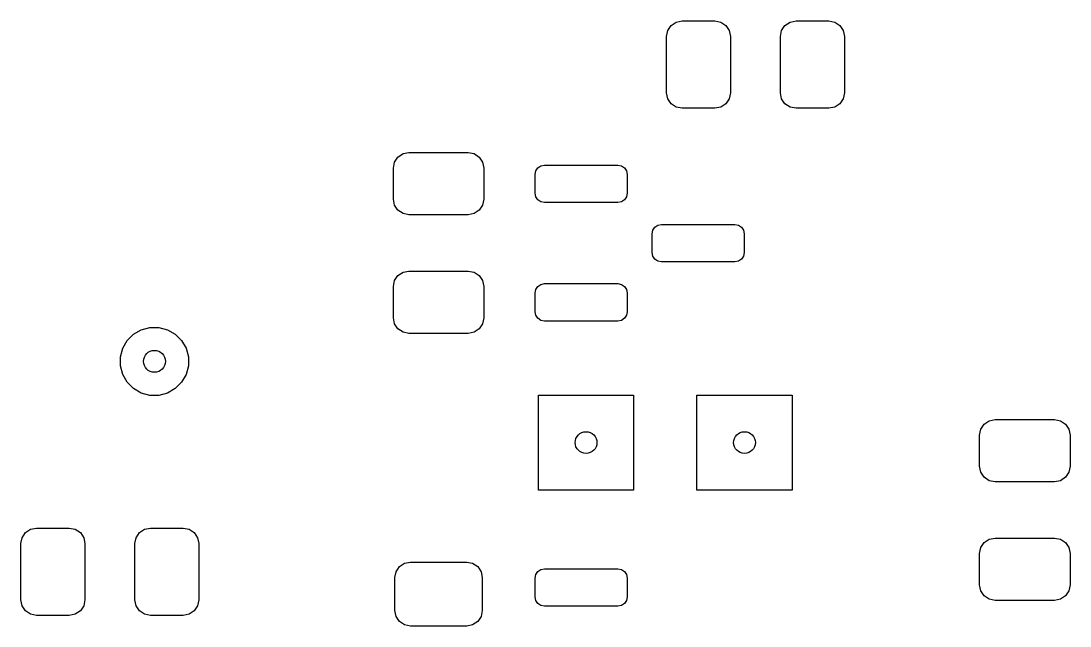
# Model space of a CAD drawing. Header units: inches. Extents: x -2.14 to 1.75, y 0.51 to 2.77.
# Drawn here: x -1.364 to -0.701, y 1.661 to 2.043 of the extents above; entities that cross this region are included whole.
import ezdxf

# ---------------------------------------------------------------- set-up
doc = ezdxf.new("R2010")
doc.units = ezdxf.units.IN
doc.header["$MEASUREMENT"] = 0
doc.layers.add('BLACK', color=250, linetype='CONTINUOUS')

msp = doc.modelspace()

# ---------------------------------------------------------------- linework, layer by layer
at = {"layer": 'BLACK', "linetype": 'CONTINUOUS'}
for p, q in [((-0.95535, 2.03648), (-0.95322, 2.03968)), ((-0.95322, 2.03968), (-0.95003, 2.04181)), ((-0.95003, 2.04181), (-0.94626, 2.04256)), ((-0.94626, 2.04256), (-0.92559, 2.04256)), ((-0.92559, 2.04256), (-0.92182, 2.04181)), ((-0.92182, 2.04181), (-0.91863, 2.03968)), ((-0.91863, 2.03968), (-0.9165, 2.03648)), ((-0.8835, 2.03648), (-0.88137, 2.03968)), ((-0.88137, 2.03968), (-0.87818, 2.04181)), ((-0.87818, 2.04181), (-0.87441, 2.04256)), ((-0.87441, 2.04256), (-0.85374, 2.04256)), ((-0.85374, 2.04256), (-0.84997, 2.04181)), ((-0.84997, 2.04181), (-0.84678, 2.03968)), ((-0.84678, 2.03968), (-0.84465, 2.03648)), ((-0.9561, 2.03272), (-0.95535, 2.03648)), ((-0.9165, 2.03648), (-0.91575, 2.03272)), ((-0.88425, 2.03272), (-0.8835, 2.03648)), ((-0.84465, 2.03648), (-0.8439, 2.03272)), ((-0.9561, 1.99728), (-0.9561, 2.03272)), ((-0.91575, 2.03272), (-0.91575, 1.99728)), ((-0.88425, 1.99728), (-0.88425, 2.03272)), ((-0.8439, 2.03272), (-0.8439, 1.99728)), ((-0.95535, 1.99352), (-0.9561, 1.99728)), ((-0.95322, 1.99032), (-0.95535, 1.99352)), ((-0.9165, 1.99352), (-0.91863, 1.99032)), ((-0.91575, 1.99728), (-0.9165, 1.99352)), ((-0.8835, 1.99352), (-0.88425, 1.99728)), ((-0.88137, 1.99032), (-0.8835, 1.99352)), ((-0.84465, 1.99352), (-0.84678, 1.99032)), ((-0.8439, 1.99728), (-0.84465, 1.99352)), ((-0.95003, 1.98819), (-0.95322, 1.99032)), ((-0.94626, 1.98744), (-0.95003, 1.98819)), ((-0.92559, 1.98744), (-0.94626, 1.98744)), ((-0.92182, 1.98819), (-0.92559, 1.98744)), ((-0.91863, 1.99032), (-0.92182, 1.98819)), ((-0.87818, 1.98819), (-0.88137, 1.99032)), ((-0.87441, 1.98744), (-0.87818, 1.98819)), ((-0.85374, 1.98744), (-0.87441, 1.98744)), ((-0.84997, 1.98819), (-0.85374, 1.98744)), ((-0.84678, 1.99032), (-0.84997, 1.98819)), ((-1.12854, 1.94974), (-1.12779, 1.95351)), ((-1.12779, 1.95351), (-1.12566, 1.9567)), ((-1.12566, 1.9567), (-1.12247, 1.95884)), ((-1.12247, 1.95884), (-1.1187, 1.95959)), ((-1.1187, 1.95959), (-1.0813, 1.95959)), ((-1.0813, 1.95959), (-1.07753, 1.95884)), ((-1.07753, 1.95884), (-1.07434, 1.9567)), ((-1.07434, 1.9567), (-1.07221, 1.95351)), ((-1.07221, 1.95351), (-1.07146, 1.94974)), ((-1.12854, 1.93006), (-1.12854, 1.94974)), ((-1.07146, 1.94974), (-1.07146, 1.93006)), ((-1.03904, 1.94571), (-1.03859, 1.94797)), ((-1.03859, 1.94797), (-1.03731, 1.94988)), ((-1.03731, 1.94988), (-1.03539, 1.95116)), ((-1.03539, 1.95116), (-1.03313, 1.95161)), ((-1.03313, 1.95161), (-0.98687, 1.95161)), ((-0.98687, 1.95161), (-0.98461, 1.95116)), ((-0.98461, 1.95116), (-0.98269, 1.94988)), ((-0.98269, 1.94988), (-0.98141, 1.94797)), ((-0.98141, 1.94797), (-0.98096, 1.94571)), ((-1.03904, 1.9339), (-1.03904, 1.94571)), ((-0.98096, 1.94571), (-0.98096, 1.9339)), ((-1.03859, 1.93164), (-1.03904, 1.9339)), ((-0.98096, 1.9339), (-0.98141, 1.93164)), ((-1.12779, 1.92629), (-1.12854, 1.93006)), ((-1.07146, 1.93006), (-1.07221, 1.92629)), ((-1.03731, 1.92972), (-1.03859, 1.93164)), ((-1.03539, 1.92844), (-1.03731, 1.92972)), ((-1.03313, 1.92799), (-1.03539, 1.92844)), ((-0.98687, 1.92799), (-1.03313, 1.92799)), ((-0.98461, 1.92844), (-0.98687, 1.92799)), ((-0.98269, 1.92972), (-0.98461, 1.92844)), ((-0.98141, 1.93164), (-0.98269, 1.92972)), ((-1.12566, 1.9231), (-1.12779, 1.92629)), ((-1.12247, 1.92097), (-1.12566, 1.9231)), ((-1.1187, 1.92022), (-1.12247, 1.92097)), ((-1.07753, 1.92097), (-1.0813, 1.92022)), ((-1.07434, 1.9231), (-1.07753, 1.92097)), ((-1.07221, 1.92629), (-1.07434, 1.9231)), ((-1.0813, 1.92022), (-1.1187, 1.92022)), ((-0.96349, 1.91248), (-0.96157, 1.91376)), ((-0.96157, 1.91376), (-0.95931, 1.91421)), ((-0.95931, 1.91421), (-0.91305, 1.91421)), ((-0.91305, 1.91421), (-0.91079, 1.91376)), ((-0.91079, 1.91376), (-0.90888, 1.91248)), ((-0.96522, 1.90831), (-0.96477, 1.91057)), ((-0.96522, 1.8965), (-0.96522, 1.90831)), ((-0.96477, 1.91057), (-0.96349, 1.91248)), ((-0.90888, 1.91248), (-0.9076, 1.91057)), ((-0.9076, 1.91057), (-0.90715, 1.90831)), ((-0.90715, 1.90831), (-0.90715, 1.8965)), ((-0.96477, 1.89424), (-0.96522, 1.8965)), ((-0.96349, 1.89232), (-0.96477, 1.89424)), ((-0.9076, 1.89424), (-0.90888, 1.89232)), ((-0.90715, 1.8965), (-0.9076, 1.89424)), ((-0.96157, 1.89104), (-0.96349, 1.89232)), ((-0.95931, 1.89059), (-0.96157, 1.89104)), ((-0.91305, 1.89059), (-0.95931, 1.89059)), ((-0.91079, 1.89104), (-0.91305, 1.89059)), ((-0.90888, 1.89232), (-0.91079, 1.89104)), ((-1.12779, 1.87871), (-1.12566, 1.8819)), ((-1.12566, 1.8819), (-1.12247, 1.88403)), ((-1.12247, 1.88403), (-1.1187, 1.88478)), ((-1.1187, 1.88478), (-1.0813, 1.88478)), ((-1.0813, 1.88478), (-1.07753, 1.88403)), ((-1.07753, 1.88403), (-1.07434, 1.8819)), ((-1.07434, 1.8819), (-1.07221, 1.87871)), ((-1.12854, 1.87494), (-1.12779, 1.87871)), ((-1.12854, 1.85526), (-1.12854, 1.87494)), ((-1.07221, 1.87871), (-1.07146, 1.87494)), ((-1.07146, 1.87494), (-1.07146, 1.85526)), ((-1.03859, 1.87317), (-1.03731, 1.87508)), ((-1.03731, 1.87508), (-1.03539, 1.87636)), ((-1.03539, 1.87636), (-1.03313, 1.87681)), ((-1.03313, 1.87681), (-0.98687, 1.87681)), ((-0.98687, 1.87681), (-0.98461, 1.87636)), ((-0.98461, 1.87636), (-0.98269, 1.87508)), ((-0.98269, 1.87508), (-0.98141, 1.87317)), ((-1.03904, 1.87091), (-1.03859, 1.87317)), ((-1.03904, 1.85909), (-1.03904, 1.87091)), ((-0.98141, 1.87317), (-0.98096, 1.87091)), ((-0.98096, 1.87091), (-0.98096, 1.85909)), ((-1.12779, 1.85149), (-1.12854, 1.85526)), ((-1.07146, 1.85526), (-1.07221, 1.85149)), ((-1.03859, 1.85683), (-1.03904, 1.85909)), ((-1.03731, 1.85492), (-1.03859, 1.85683)), ((-1.03539, 1.85364), (-1.03731, 1.85492)), ((-0.98269, 1.85492), (-0.98461, 1.85364)), ((-0.98141, 1.85683), (-0.98269, 1.85492)), ((-0.98096, 1.85909), (-0.98141, 1.85683)), ((-1.29255, 1.84493), (-1.28766, 1.84776)), ((-1.28766, 1.84776), (-1.2822, 1.84922)), ((-1.2822, 1.84922), (-1.27654, 1.84922)), ((-1.27654, 1.84922), (-1.27108, 1.84776)), ((-1.27108, 1.84776), (-1.26619, 1.84493)), ((-1.12566, 1.8483), (-1.12779, 1.85149)), ((-1.12247, 1.84616), (-1.12566, 1.8483)), ((-1.07434, 1.8483), (-1.07753, 1.84616)), ((-1.07221, 1.85149), (-1.07434, 1.8483)), ((-1.03313, 1.85319), (-1.03539, 1.85364)), ((-0.98687, 1.85319), (-1.03313, 1.85319)), ((-0.98461, 1.85364), (-0.98687, 1.85319)), ((-1.29938, 1.83604), (-1.29655, 1.84094)), ((-1.29655, 1.84094), (-1.29255, 1.84493)), ((-1.26619, 1.84493), (-1.26219, 1.84094)), ((-1.26219, 1.84094), (-1.25936, 1.83604)), ((-1.1187, 1.84541), (-1.12247, 1.84616)), ((-1.0813, 1.84541), (-1.1187, 1.84541)), ((-1.07753, 1.84616), (-1.0813, 1.84541)), ((-1.30084, 1.83058), (-1.29938, 1.83604)), ((-1.25936, 1.83604), (-1.2579, 1.83058)), ((-1.30084, 1.82493), (-1.30084, 1.83058)), ((-1.2579, 1.83058), (-1.2579, 1.82493)), ((-1.29938, 1.81947), (-1.30084, 1.82493)), ((-1.2579, 1.82493), (-1.25936, 1.81947)), ((-1.29655, 1.81457), (-1.29938, 1.81947)), ((-1.29255, 1.81058), (-1.29655, 1.81457)), ((-1.26219, 1.81457), (-1.26619, 1.81058)), ((-1.25936, 1.81947), (-1.26219, 1.81457)), ((-1.28766, 1.80775), (-1.29255, 1.81058)), ((-1.2822, 1.80629), (-1.28766, 1.80775)), ((-1.27108, 1.80775), (-1.27654, 1.80629)), ((-1.26619, 1.81058), (-1.27108, 1.80775)), ((-1.27654, 1.80629), (-1.2822, 1.80629)), ((-1.03693, 1.7465), (-1.03693, 1.8065)), ((-1.03693, 1.8065), (-0.97693, 1.8065)), ((-0.97693, 1.8065), (-0.97693, 1.7465)), ((-0.93693, 1.7465), (-0.93693, 1.8065)), ((-0.93693, 1.8065), (-0.87693, 1.8065)), ((-0.87693, 1.8065), (-0.87693, 1.7465)), ((-0.75779, 1.78501), (-0.75566, 1.7882)), ((-0.75566, 1.7882), (-0.75247, 1.79033)), ((-0.75247, 1.79033), (-0.7487, 1.79108)), ((-0.7487, 1.79108), (-0.7113, 1.79108)), ((-0.7113, 1.79108), (-0.70753, 1.79033)), ((-0.70753, 1.79033), (-0.70434, 1.7882)), ((-0.70434, 1.7882), (-0.70221, 1.78501)), ((-0.75854, 1.78124), (-0.75779, 1.78501)), ((-0.75854, 1.76156), (-0.75854, 1.78124)), ((-0.70221, 1.78501), (-0.70146, 1.78124)), ((-0.70146, 1.78124), (-0.70146, 1.76156)), ((-0.75779, 1.75779), (-0.75854, 1.76156)), ((-0.70146, 1.76156), (-0.70221, 1.75779)), ((-0.75566, 1.7546), (-0.75779, 1.75779)), ((-0.70221, 1.75779), (-0.70434, 1.7546)), ((-0.75247, 1.75246), (-0.75566, 1.7546)), ((-0.7487, 1.75171), (-0.75247, 1.75246)), ((-0.7113, 1.75171), (-0.7487, 1.75171)), ((-0.70753, 1.75246), (-0.7113, 1.75171)), ((-0.70434, 1.7546), (-0.70753, 1.75246)), ((-0.97693, 1.7465), (-1.03693, 1.7465)), ((-0.87693, 1.7465), (-0.93693, 1.7465)), ((-1.36072, 1.71968), (-1.35753, 1.72181)), ((-1.35753, 1.72181), (-1.35376, 1.72256)), ((-1.35376, 1.72256), (-1.33309, 1.72256)), ((-1.33309, 1.72256), (-1.32932, 1.72181)), ((-1.32932, 1.72181), (-1.32613, 1.71968)), ((-1.28887, 1.71968), (-1.28568, 1.72181)), ((-1.28568, 1.72181), (-1.28191, 1.72256)), ((-1.28191, 1.72256), (-1.26124, 1.72256)), ((-1.26124, 1.72256), (-1.25747, 1.72181)), ((-1.25747, 1.72181), (-1.25428, 1.71968)), ((-1.3636, 1.71272), (-1.36285, 1.71648)), ((-1.36285, 1.71648), (-1.36072, 1.71968)), ((-1.32613, 1.71968), (-1.324, 1.71648)), ((-1.324, 1.71648), (-1.32325, 1.71272)), ((-1.29175, 1.71272), (-1.291, 1.71648)), ((-1.291, 1.71648), (-1.28887, 1.71968)), ((-1.25428, 1.71968), (-1.25215, 1.71648)), ((-1.25215, 1.71648), (-1.2514, 1.71272)), ((-0.75566, 1.7134), (-0.75247, 1.71553)), ((-0.75247, 1.71553), (-0.7487, 1.71628)), ((-0.7487, 1.71628), (-0.7113, 1.71628)), ((-0.7113, 1.71628), (-0.70753, 1.71553)), ((-0.70753, 1.71553), (-0.70434, 1.7134)), ((-1.3636, 1.67728), (-1.3636, 1.71272)), ((-1.32325, 1.71272), (-1.32325, 1.67728)), ((-1.29175, 1.67728), (-1.29175, 1.71272)), ((-1.2514, 1.71272), (-1.2514, 1.67728)), ((-0.75854, 1.70644), (-0.75779, 1.7102)), ((-0.75779, 1.7102), (-0.75566, 1.7134)), ((-0.70434, 1.7134), (-0.70221, 1.7102)), ((-0.70221, 1.7102), (-0.70146, 1.70644)), ((-0.75854, 1.68675), (-0.75854, 1.70644)), ((-0.70146, 1.70644), (-0.70146, 1.68675)), ((-1.12681, 1.69503), (-1.12468, 1.69822)), ((-1.12468, 1.69822), (-1.12148, 1.70035)), ((-1.12148, 1.70035), (-1.11772, 1.7011)), ((-1.11772, 1.7011), (-1.08228, 1.7011)), ((-1.08228, 1.7011), (-1.07852, 1.70035)), ((-1.07852, 1.70035), (-1.07532, 1.69822)), ((-1.07532, 1.69822), (-1.07319, 1.69503)), ((-1.03731, 1.69508), (-1.03539, 1.69636)), ((-1.03539, 1.69636), (-1.03313, 1.69681)), ((-1.03313, 1.69681), (-0.98687, 1.69681)), ((-0.98687, 1.69681), (-0.98461, 1.69636)), ((-0.98461, 1.69636), (-0.98269, 1.69508)), ((-1.12756, 1.69126), (-1.12681, 1.69503)), ((-1.12756, 1.67059), (-1.12756, 1.69126)), ((-1.07319, 1.69503), (-1.07244, 1.69126)), ((-1.07244, 1.69126), (-1.07244, 1.67059)), ((-1.03904, 1.69091), (-1.03859, 1.69317)), ((-1.03904, 1.67909), (-1.03904, 1.69091)), ((-1.03859, 1.69317), (-1.03731, 1.69508)), ((-0.98269, 1.69508), (-0.98141, 1.69317)), ((-0.98141, 1.69317), (-0.98096, 1.69091)), ((-0.98096, 1.69091), (-0.98096, 1.67909)), ((-0.75779, 1.68299), (-0.75854, 1.68675)), ((-0.75566, 1.67979), (-0.75779, 1.68299)), ((-0.70221, 1.68299), (-0.70434, 1.67979)), ((-0.70146, 1.68675), (-0.70221, 1.68299)), ((-1.36285, 1.67352), (-1.3636, 1.67728)), ((-1.32325, 1.67728), (-1.324, 1.67352)), ((-1.291, 1.67352), (-1.29175, 1.67728)), ((-1.2514, 1.67728), (-1.25215, 1.67352)), ((-1.03859, 1.67683), (-1.03904, 1.67909)), ((-1.03731, 1.67492), (-1.03859, 1.67683)), ((-0.98141, 1.67683), (-0.98269, 1.67492)), ((-0.98096, 1.67909), (-0.98141, 1.67683)), ((-0.75247, 1.67766), (-0.75566, 1.67979)), ((-0.7487, 1.67691), (-0.75247, 1.67766)), ((-0.7113, 1.67691), (-0.7487, 1.67691)), ((-0.70753, 1.67766), (-0.7113, 1.67691)), ((-0.70434, 1.67979), (-0.70753, 1.67766)), ((-1.36072, 1.67032), (-1.36285, 1.67352)), ((-1.35753, 1.66819), (-1.36072, 1.67032)), ((-1.32613, 1.67032), (-1.32932, 1.66819)), ((-1.324, 1.67352), (-1.32613, 1.67032)), ((-1.28887, 1.67032), (-1.291, 1.67352)), ((-1.28568, 1.66819), (-1.28887, 1.67032)), ((-1.25428, 1.67032), (-1.25747, 1.66819)), ((-1.25215, 1.67352), (-1.25428, 1.67032)), ((-1.12681, 1.66682), (-1.12756, 1.67059)), ((-1.07244, 1.67059), (-1.07319, 1.66682)), ((-1.03539, 1.67364), (-1.03731, 1.67492)), ((-1.03313, 1.67319), (-1.03539, 1.67364)), ((-0.98687, 1.67319), (-1.03313, 1.67319)), ((-0.98461, 1.67364), (-0.98687, 1.67319)), ((-0.98269, 1.67492), (-0.98461, 1.67364)), ((-1.35376, 1.66744), (-1.35753, 1.66819)), ((-1.33309, 1.66744), (-1.35376, 1.66744)), ((-1.32932, 1.66819), (-1.33309, 1.66744)), ((-1.28191, 1.66744), (-1.28568, 1.66819)), ((-1.26124, 1.66744), (-1.28191, 1.66744)), ((-1.25747, 1.66819), (-1.26124, 1.66744)), ((-1.12468, 1.66363), (-1.12681, 1.66682)), ((-1.12148, 1.6615), (-1.12468, 1.66363)), ((-1.07532, 1.66363), (-1.07852, 1.6615)), ((-1.07319, 1.66682), (-1.07532, 1.66363)), ((-1.11772, 1.66075), (-1.12148, 1.6615)), ((-1.08228, 1.66075), (-1.11772, 1.66075)), ((-1.07852, 1.6615), (-1.08228, 1.66075))]:
    msp.add_line(p, q, dxfattribs=at)
at = {"layer": 'BLACK'}
for centre in [(-1.27937, 1.82776), (-1.27937, 1.82776), (-1.00693, 1.7765), (-0.90693, 1.7765)]:
    msp.add_circle(centre, 0.00689, dxfattribs=at)
at = {"layer": 'WHITE'}
for centre in [(-1.00693, 1.7765), (-0.90693, 1.7765)]:
    msp.add_circle(centre, 0.00689, dxfattribs=at)

doc.saveas('drawing.dxf')
